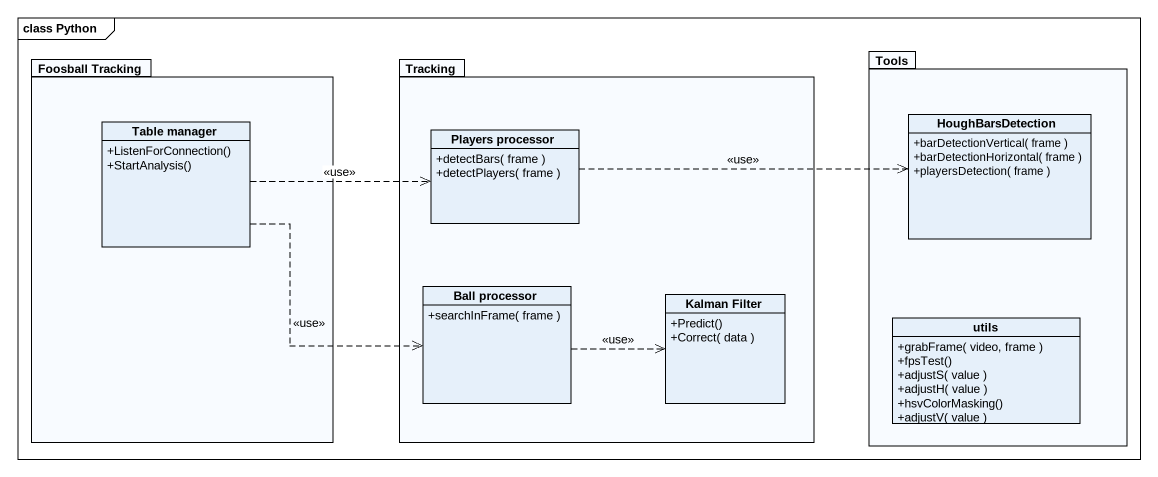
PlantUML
@startuml
mainframe class Python
hide circle
hide empty members
skinparam classAttributeIconSize 0
package "Foosball Tracking" as Foosball_Tracking {
  class "Table manager" as Table_manager {
    +ListenForConnection()
    +StartAnalysis()
  }
}
package Tracking {
  class "Players processor" as Players_processor {
    +detectBars( frame )
    +detectPlayers( frame )
  }
  class "Ball processor" as Ball_processor {
    +searchInFrame( frame )
  }
  class "Kalman Filter" as Kalman_Filter {
    +Predict()
    +Correct( data )
  }
}
package Tools {
  class HoughBarsDetection {
    +barDetectionVertical( frame )
    +barDetectionHorizontal( frame )
    +playersDetection( frame )
  }
  class utils {
    +grabFrame( video, frame )
    +fpsTest()
    +adjustS( value )
    +adjustH( value )
    +hsvColorMasking()
    +adjustV( value )
  }
}
Table_manager .right.> Players_processor : <<use>>
Table_manager .right.> Ball_processor : <<use>>
Players_processor .right.> HoughBarsDetection : <<use>>
Ball_processor .right.> Kalman_Filter : <<use>>
@enduml
